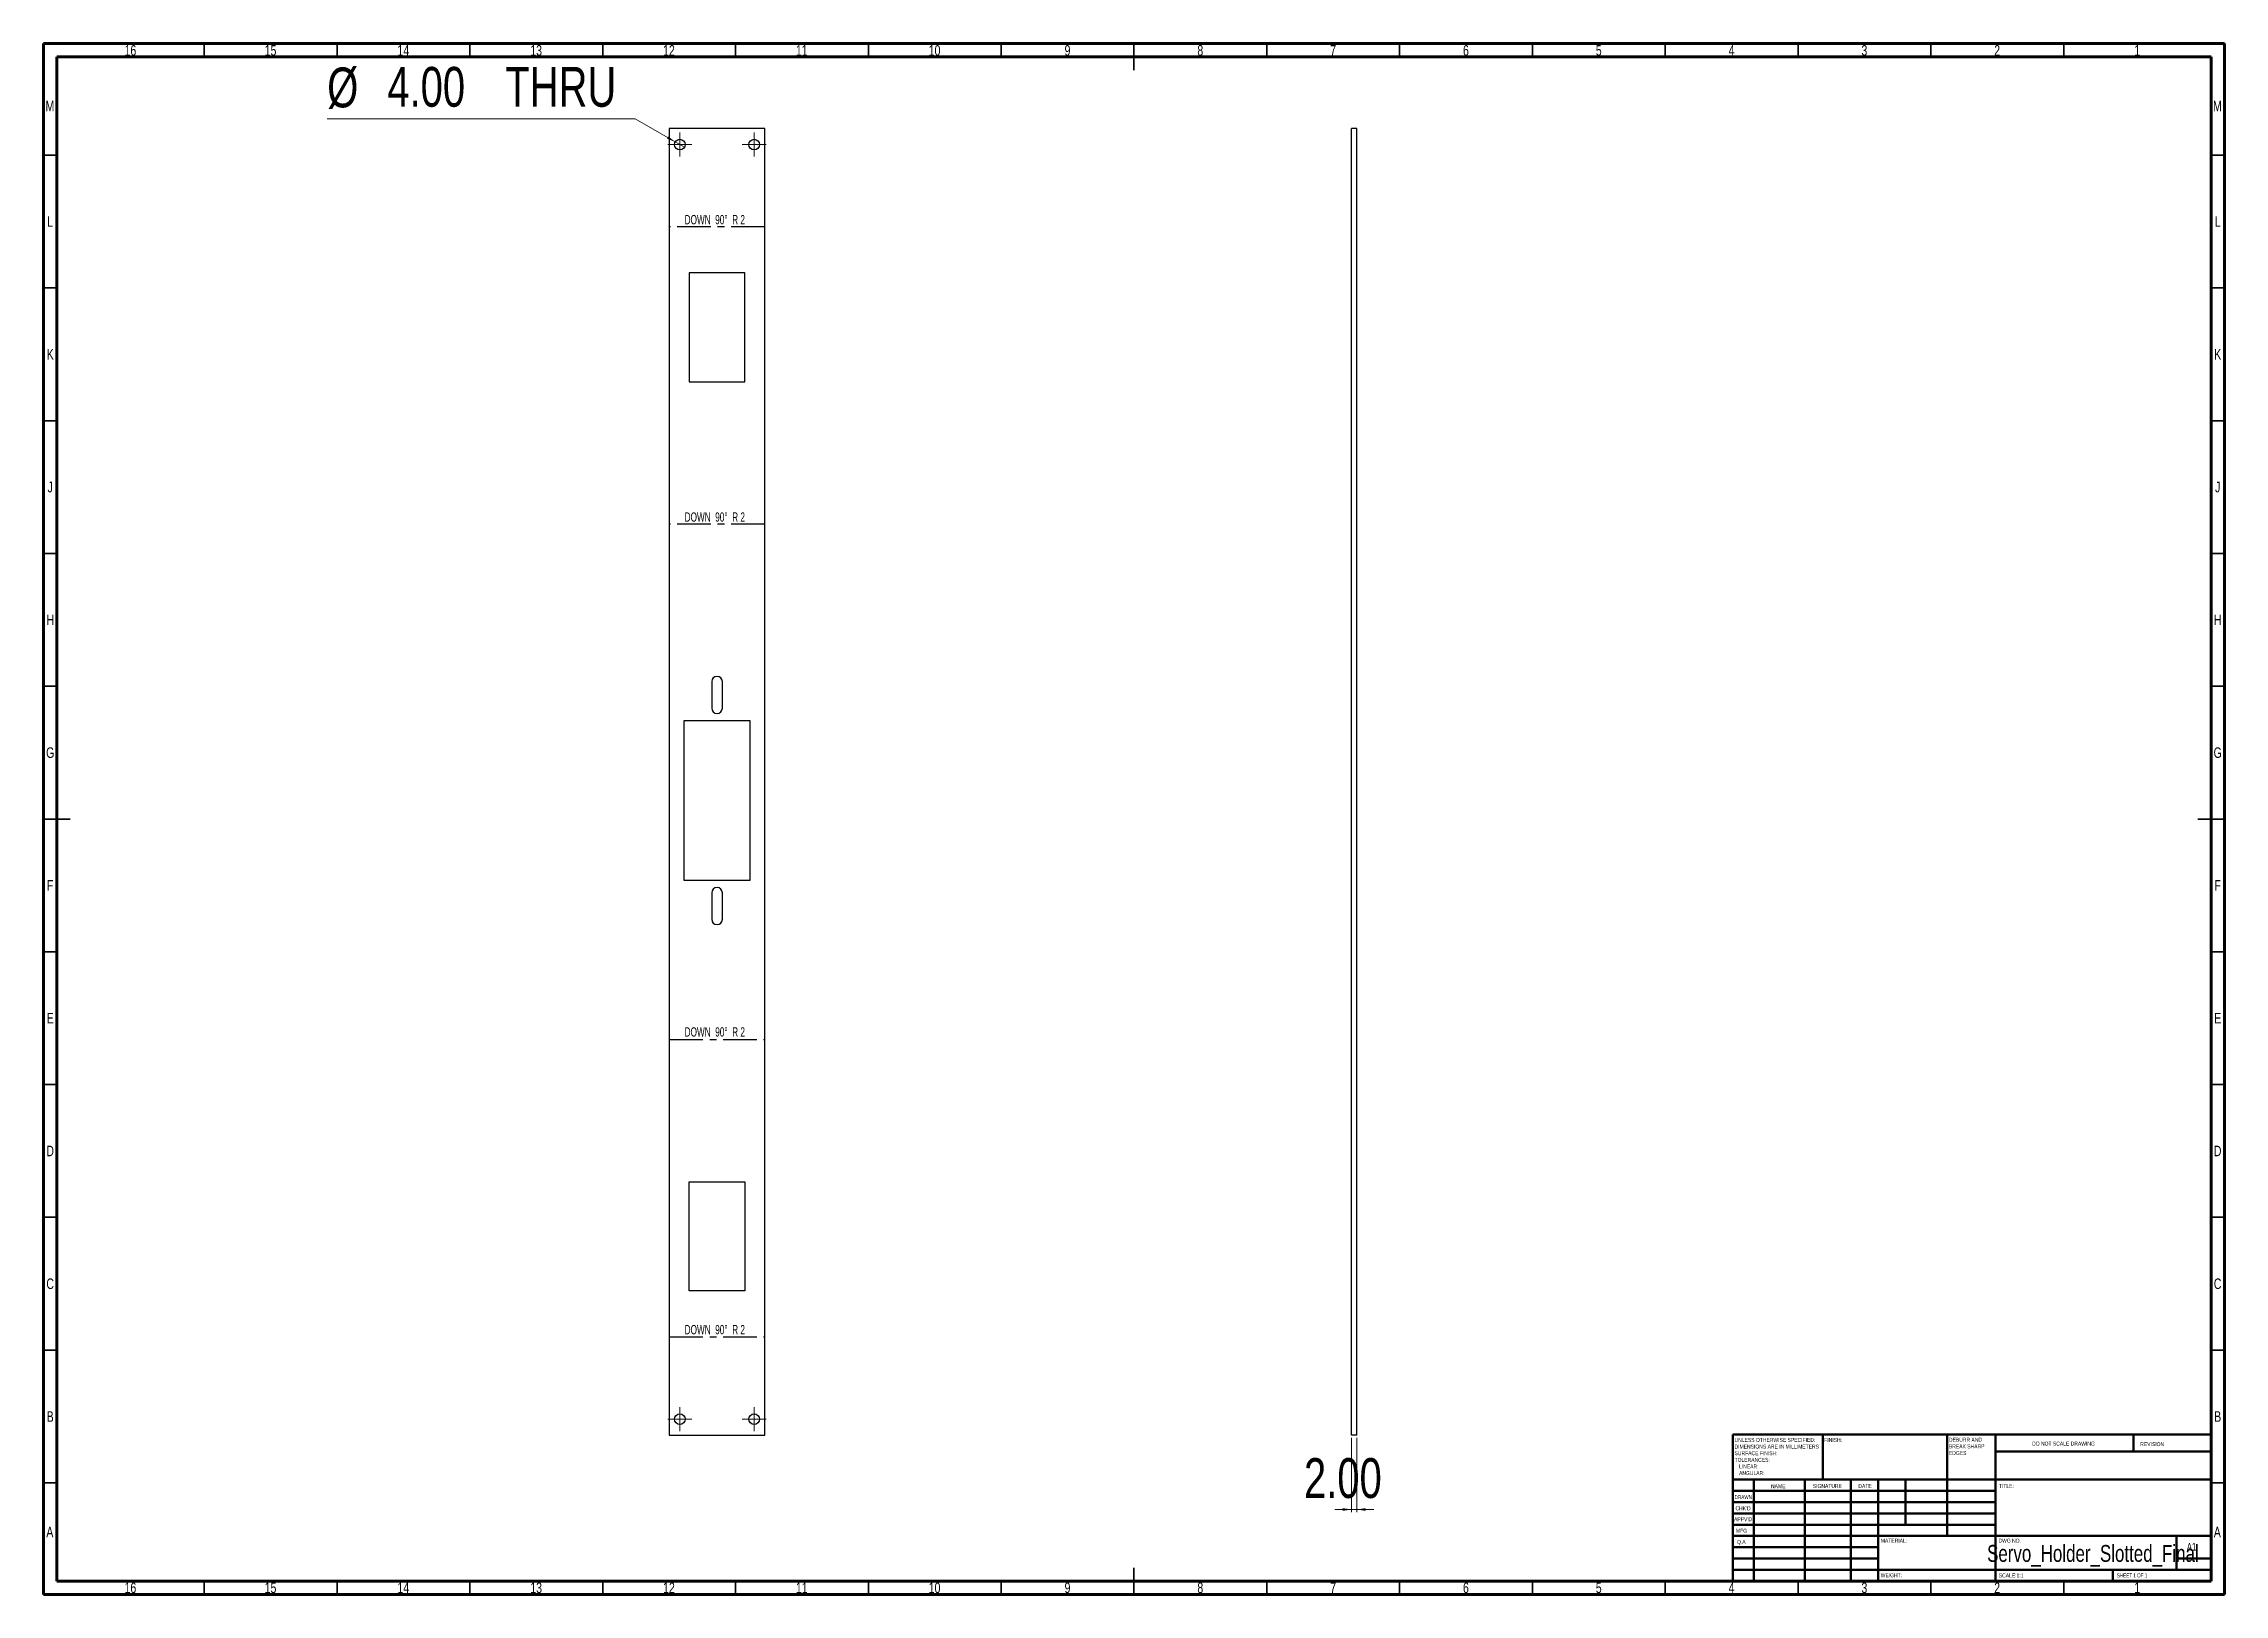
# Model space of a CAD drawing. Header units: millimetres. Extents: x 15 to 836, y 5 to 589.
import ezdxf

# ---------------------------------------------------------------- set-up
doc = ezdxf.new("R2010")
doc.units = ezdxf.units.MM
doc.linetypes.add('CENTERX2', pattern=[20.32, 12.7, -2.54, 2.54, -2.54])
doc.styles.add('SLDTEXTSTYLE0', font='TXT', dxfattribs={"width": 0.75})
doc.styles.add('SLDTEXTSTYLE1', font='TXT', dxfattribs={"width": 0.686449})
doc.styles.add('SLDTEXTSTYLE2', font='TXT', dxfattribs={"width": 0.6875})
doc.styles.add('SLDTEXTSTYLE3', font='TXT', dxfattribs={"width": 0.660714})
doc.dimstyles.new('SLDDIMSTYLE0', dxfattribs={"dimtxt": 15, "dimasz": 3.302, "dimexe": 0, "dimexo": 0.0625, "dimgap": 3.75, "dimtad": 0, "dimtih": 1, "dimtoh": 1, "dimrnd": 1e-09, "dimzin": 4, "dimdsep": 46, "dimtxsty": 'SLDTEXTSTYLE0', "dimblk1": 'NONE', "dimsah": 1, "dimcen": 0, "dimadec": 0, "dimazin": 1, "dimtfac": 1, "dimtmove": 0, "dimatfit": 3, "dimldrblk": 'NONE', "dimfxl": 0, "dimfrac": 2, "dimtolj": 1, "dimtzin": 12, "dimarcsym": 0})
doc.dimstyles.new('SLDDIMSTYLE1', dxfattribs={"dimtxt": 15, "dimasz": 3.302, "dimexe": 0, "dimexo": 0.0625, "dimgap": 3.75, "dimtad": 1, "dimrnd": 1e-09, "dimzin": 4, "dimdsep": 46, "dimtxsty": 'SLDTEXTSTYLE0', "dimsah": 1, "dimcen": 0.09, "dimadec": 0, "dimazin": 1, "dimtfac": 1, "dimtmove": 0, "dimatfit": 0, "dimfxl": 0, "dimfrac": 2, "dimtolj": 1, "dimtzin": 12, "dimarcsym": 0})

# ---------------------------------------------------------------- blocks, each defined once
blk = doc.blocks.new('SW_NOTE_0')
at = {"color": 0, "linetype": 'Continuous', "lineweight": 0, "char_height": 1.5, "attachment_point": 1, "style": 'SLDTEXTSTYLE0'}
for s, insert in [('UNLESS OTHERWISE SPECIFIED:', (0, 1.93)), ('TOLERANCES:', (0, -5.57)), ('SURFACE FINISH:', (0, -3.07)), ('DIMENSIONS ARE IN MILLIMETERS', (0, -0.57)), ('LINEAR:', (1.69, -8.07)), ('ANGULAR:', (1.69, -10.57))]:
    blk.add_mtext(s, dxfattribs=dict(at, insert=insert))
blk = doc.blocks.new('SW_NOTE_0_1')
at = {"color": 0, "linetype": 'Continuous', "lineweight": 0, "char_height": 1.5, "attachment_point": 1, "style": 'SLDTEXTSTYLE0'}
for s, insert in [('DEBURR AND', (0, 1.93)), ('BREAK SHARP', (0, -0.57)), ('EDGES', (0, -3.07))]:
    blk.add_mtext(s, dxfattribs=dict(at, insert=insert))
blk = doc.blocks.new('_D')
at = {"color": 7, "linetype": 'Continuous', "lineweight": 0}
for p, q in [((237.75, 560.65), (121.77, 560.65)), ((252.79, 551.97), (237.75, 560.65)), ((256.25, 549.97), (252.79, 551.97))]:
    blk.add_line(p, q, dxfattribs=at)
at = {"color": 7, "linetype": 'Continuous', "lineweight": 18}
blk.add_solid([(252.79, 551.97), (250.18, 554.06), (249.67, 553.18)], dxfattribs=at)
at = {"color": 7, "linetype": 'Continuous', "lineweight": 18, "char_height": 15, "attachment_point": 1, "style": 'SLDTEXTSTYLE0'}
for s, insert in [('%%c', (121.77, 579.99)), ('4.00', (144.4, 580.22)), ('THRU', (188.81, 580.22))]:
    blk.add_mtext(s, dxfattribs=dict(at, insert=insert))
blk = doc.blocks.new('_None')
blk = doc.blocks.new('SW_CENTERMARKSYMBOL_0')
at = {"color": 0, "linetype": 'Continuous', "lineweight": 18}
for p, q in [((-2.5, 0), (-4.5, 0)), ((0, 0), (-2.5, 0)), ((0, 2.5), (0, 4.5)), ((0, 0), (0, 2.5)), ((0, 0), (0, -2.5)), ((0, 0), (2.5, 0)), ((2.5, 0), (4.5, 0)), ((0, -2.5), (0, -4.5))]:
    blk.add_line(p, q, dxfattribs=at)
blk = doc.blocks.new('SW_CENTERMARKSYMBOL_1')
at = {"color": 0, "linetype": 'Continuous', "lineweight": 18}
for p, q in [((-2.5, 0), (-4.5, 0)), ((0, 0), (-2.5, 0)), ((0, 2.5), (0, 4.5)), ((0, 0), (0, 2.5)), ((0, 0), (0, -2.5)), ((0, 0), (2.5, 0)), ((2.5, 0), (4.5, 0)), ((0, -2.5), (0, -4.5))]:
    blk.add_line(p, q, dxfattribs=at)
blk = doc.blocks.new('SW_CENTERMARKSYMBOL_2')
at = {"color": 0, "linetype": 'Continuous', "lineweight": 18}
for p, q in [((-2.5, 0), (-4.5, 0)), ((0, 0), (-2.5, 0)), ((0, 2.5), (0, 4.5)), ((0, 0), (0, 2.5)), ((0, 0), (0, -2.5)), ((0, 0), (2.5, 0)), ((2.5, 0), (4.5, 0)), ((0, -2.5), (0, -4.5))]:
    blk.add_line(p, q, dxfattribs=at)
blk = doc.blocks.new('SW_CENTERMARKSYMBOL_3')
at = {"color": 0, "linetype": 'Continuous', "lineweight": 18}
for p, q in [((-2.5, 0), (-4.5, 0)), ((0, 0), (-2.5, 0)), ((0, 2.5), (0, 4.5)), ((0, 0), (0, 2.5)), ((0, 0), (0, -2.5)), ((0, 0), (2.5, 0)), ((2.5, 0), (4.5, 0)), ((0, -2.5), (0, -4.5))]:
    blk.add_line(p, q, dxfattribs=at)
blk = doc.blocks.new('_D_1')
at = {"color": 7, "linetype": 'Continuous', "lineweight": 0}
for p, q in [((507.42, 63.97), (507.42, 35.97)), ((509.42, 63.97), (509.42, 35.97)), ((507.42, 36.97), (501.07, 36.97)), ((507.42, 36.97), (509.42, 36.97)), ((509.42, 36.97), (515.77, 36.97))]:
    blk.add_line(p, q, dxfattribs=at)
at = {"color": 7, "linetype": 'Continuous', "lineweight": 18}
for points in [[(507.42, 36.97), (504.12, 37.48), (504.12, 36.46)], [(509.42, 36.97), (512.72, 36.46), (512.72, 37.48)]]:
    blk.add_solid(points, dxfattribs=at)
at = {"color": 7, "linetype": 'Continuous', "lineweight": 18, "insert": (489.5, 56.31), "char_height": 15, "attachment_point": 1, "style": 'SLDTEXTSTYLE0'}
blk.add_mtext('2.00', dxfattribs=at)

msp = doc.modelspace()

# ---------------------------------------------------------------- linework, layer by layer
at = {"color": 7, "linetype": 'Continuous', "lineweight": 70}
for p, q in [((15, 5), (15, 589)), ((15, 589), (836, 589)), ((20, 10), (20, 584)), ((20, 584), (831, 584)), ((831, 584), (831, 10)), ((836, 589), (836, 5)), ((831, 10), (20, 10)), ((836, 5), (15, 5))]:
    msp.add_line(p, q, dxfattribs=at)
at = {"color": 7, "linetype": 'Continuous', "lineweight": 35}
for p, q in [((75.5, 584), (75.5, 589)), ((125.5, 584), (125.5, 589)), ((175.5, 584), (175.5, 589)), ((225.5, 584), (225.5, 589)), ((275.5, 584), (275.5, 589)), ((325.5, 584), (325.5, 589)), ((375.5, 584), (375.5, 589)), ((425.5, 589), (425.5, 579)), ((425.5, 584), (425.5, 589)), ((475.5, 584), (475.5, 589)), ((525.5, 584), (525.5, 589)), ((575.5, 584), (575.5, 589)), ((625.5, 584), (625.5, 589)), ((675.5, 584), (675.5, 589)), ((725.5, 584), (725.5, 589)), ((775.5, 584), (775.5, 589)), ((20, 547), (15, 547)), ((831, 547), (836, 547)), ((20, 497), (15, 497)), ((831, 497), (836, 497)), ((20, 447), (15, 447)), ((831, 447), (836, 447)), ((20, 397), (15, 397)), ((831, 397), (836, 397)), ((20, 347), (15, 347)), ((831, 347), (836, 347)), ((15, 297), (25, 297)), ((20, 297), (15, 297)), ((836, 297), (826, 297)), ((831, 297), (836, 297)), ((20, 247), (15, 247)), ((831, 247), (836, 247)), ((20, 197), (15, 197)), ((831, 197), (836, 197)), ((20, 147), (15, 147)), ((831, 147), (836, 147)), ((20, 97), (15, 97)), ((831, 97), (836, 97)), ((20, 47), (15, 47)), ((831, 47), (836, 47)), ((75.5, 10), (75.5, 5)), ((125.5, 10), (125.5, 5)), ((175.5, 10), (175.5, 5)), ((225.5, 10), (225.5, 5)), ((275.5, 10), (275.5, 5)), ((325.5, 10), (325.5, 5)), ((375.5, 10), (375.5, 5)), ((425.5, 5), (425.5, 15)), ((425.5, 10), (425.5, 5)), ((475.5, 10), (475.5, 5)), ((525.5, 10), (525.5, 5)), ((575.5, 10), (575.5, 5)), ((625.5, 10), (625.5, 5)), ((675.5, 10), (675.5, 5)), ((725.5, 10), (725.5, 5)), ((775.5, 10), (775.5, 5))]:
    msp.add_line(p, q, dxfattribs=at)
at = {"color": 7, "linetype": 'Continuous', "lineweight": 25}
for p, q in [((250.519, 556.971), (250.519, 64.971)), ((286.519, 556.971), (250.519, 556.971)), ((286.519, 64.971), (286.519, 556.971)), ((507.417, 64.971), (507.417, 556.971)), ((509.417, 556.971), (507.417, 556.971)), ((509.417, 64.971), (509.417, 556.971)), ((279.019, 502.615), (258.019, 502.615)), ((258.019, 502.615), (258.019, 461.615)), ((279.019, 461.615), (279.019, 502.615)), ((258.019, 461.615), (279.019, 461.615)), ((266.519, 348.721), (266.519, 338.721)), ((270.519, 338.721), (270.519, 348.721)), ((281.019, 333.971), (256.019, 333.971)), ((256.019, 333.971), (256.019, 273.971)), ((281.019, 273.971), (281.019, 333.971)), ((256.019, 273.971), (281.019, 273.971)), ((266.519, 269.221), (266.519, 259.221)), ((270.519, 259.221), (270.519, 269.221)), ((258.019, 160.328), (279.019, 160.328)), ((258.019, 119.328), (258.019, 160.328)), ((279.019, 160.328), (279.019, 119.328)), ((279.019, 119.328), (258.019, 119.328)), ((250.519, 64.971), (286.519, 64.971)), ((509.417, 64.971), (507.417, 64.971))]:
    msp.add_line(p, q, dxfattribs=at)
at = {"color": 7, "linetype": 'CENTERX2'}
for p, q in [((286.519, 519.971), (250.519, 519.971)), ((286.519, 407.971), (250.519, 407.971)), ((250.519, 213.971), (286.519, 213.971)), ((250.519, 101.971), (286.519, 101.971))]:
    msp.add_line(p, q, dxfattribs=at)
at = {"color": 7, "linetype": 'Continuous', "lineweight": 50}
for p, q in [((651, 65.25), (831, 65.25)), ((651, 65.25), (651, 10)), ((684.8, 48.25), (684.8, 65.25)), ((731.6, 65.25), (731.6, 27)), ((749.8, 65.25), (749.8, 10)), ((831, 58.875), (749.8, 58.875)), ((801.8, 58.875), (801.8, 65.25)), ((831, 48.25), (651, 48.25)), ((749.8, 44), (651, 44)), ((658.8, 48.25), (658.8, 10)), ((677.991, 48.25), (677.991, 10)), ((695.399, 48.25), (695.399, 10)), ((705.6, 10), (705.6, 48.25)), ((716, 31.25), (716, 48.25)), ((749.8, 39.75), (651, 39.75)), ((749.8, 35.5), (651, 35.5)), ((749.8, 31.25), (651, 31.25)), ((705.6, 27), (651, 27)), ((705.6, 27), (831, 27)), ((818, 14.25), (818, 27)), ((705.6, 22.75), (651, 22.75)), ((705.6, 18.5), (651, 18.5)), ((831, 18.5), (818, 18.5)), ((651, 14.25), (831, 14.25)), ((794, 10), (794, 14.25))]:
    msp.add_line(p, q, dxfattribs=at)
at = {"color": 7, "linetype": 'Continuous', "lineweight": 25}
for centre in [(254.519, 550.971), (282.519, 550.971), (254.519, 70.971), (282.519, 70.971)]:
    msp.add_circle(centre, 2, dxfattribs=at)
for centre, start, end in [((268.519, 348.721), 0, 180), ((268.519, 338.721), 180, 0), ((268.519, 269.221), 0, 180), ((268.519, 259.221), 180, 360)]:
    msp.add_arc(centre, 2, start, end, dxfattribs=at)

# ---------------------------------------------------------------- block references
at = {"color": 7, "linetype": 'Continuous', "lineweight": 0}
for name, p in [('SW_CENTERMARKSYMBOL_1', (254.519, 550.971)), ('SW_CENTERMARKSYMBOL_0', (282.519, 550.971)), ('SW_CENTERMARKSYMBOL_2', (254.519, 70.971)), ('SW_CENTERMARKSYMBOL_3', (282.519, 70.971)), ('SW_NOTE_0', (651.594, 61.987)), ('SW_NOTE_0_1', (732.309, 62.069))]:
    msp.add_blockref(name, p, dxfattribs=at)

# ---------------------------------------------------------------- texts
for s, insert, char_height, attachment_point, style in [('16', (47.67, 588.418), 3.9687, 2, 'SLDTEXTSTYLE0'), ('15', (100.42, 588.418), 3.9687, 2, 'SLDTEXTSTYLE0'), ('14', (150.42, 588.418), 3.9687, 2, 'SLDTEXTSTYLE0'), ('13', (200.42, 588.418), 3.9687, 2, 'SLDTEXTSTYLE0'), ('12', (250.42, 588.418), 3.9687, 2, 'SLDTEXTSTYLE0'), ('11', (300.42, 588.418), 3.9687, 2, 'SLDTEXTSTYLE0'), ('10', (350.42, 588.418), 3.9687, 2, 'SLDTEXTSTYLE0'), ('9', (400.46, 588.418), 3.969, 2, 'SLDTEXTSTYLE0'), ('8', (450.46, 588.418), 3.969, 2, 'SLDTEXTSTYLE0'), ('7', (500.46, 588.418), 3.969, 2, 'SLDTEXTSTYLE0'), ('6', (550.46, 588.418), 3.969, 2, 'SLDTEXTSTYLE0'), ('5', (600.46, 588.418), 3.969, 2, 'SLDTEXTSTYLE0'), ('4', (650.46, 588.418), 3.969, 2, 'SLDTEXTSTYLE0'), ('3', (700.46, 588.418), 3.969, 2, 'SLDTEXTSTYLE0'), ('2', (750.46, 588.418), 3.969, 2, 'SLDTEXTSTYLE0'), ('1', (803.21, 588.418), 3.969, 2, 'SLDTEXTSTYLE0'), ('M', (17.362, 567.474), 3.969, 2, 'SLDTEXTSTYLE0'), ('M', (833.362, 567.474), 3.969, 2, 'SLDTEXTSTYLE0'), ('L', (17.455, 523.974), 3.969, 2, 'SLDTEXTSTYLE0'), ('DOWN  90°  R 2', (267.689, 524.457), 3.5, 2, 'SLDTEXTSTYLE3'), ('L', (833.455, 523.974), 3.969, 2, 'SLDTEXTSTYLE0'), ('K', (17.489, 473.974), 3.969, 2, 'SLDTEXTSTYLE0'), ('K', (833.489, 473.974), 3.969, 2, 'SLDTEXTSTYLE0'), ('J', (17.465, 423.974), 3.969, 2, 'SLDTEXTSTYLE0'), ('J', (833.465, 423.974), 3.969, 2, 'SLDTEXTSTYLE0'), ('DOWN  90°  R 2', (267.689, 412.457), 3.5, 2, 'SLDTEXTSTYLE3'), ('H', (17.49, 373.974), 3.969, 2, 'SLDTEXTSTYLE0'), ('H', (833.49, 373.974), 3.969, 2, 'SLDTEXTSTYLE0'), ('G', (17.487, 323.974), 3.969, 2, 'SLDTEXTSTYLE0'), ('G', (833.487, 323.974), 3.969, 2, 'SLDTEXTSTYLE0'), ('F', (17.458, 273.974), 3.969, 2, 'SLDTEXTSTYLE0'), ('F', (833.458, 273.974), 3.969, 2, 'SLDTEXTSTYLE0'), ('E', (17.508, 223.974), 3.969, 2, 'SLDTEXTSTYLE0'), ('E', (833.508, 223.974), 3.969, 2, 'SLDTEXTSTYLE0'), ('DOWN  90°  R 2', (267.689, 218.569), 3.5, 2, 'SLDTEXTSTYLE3'), ('D', (17.453, 173.974), 3.969, 2, 'SLDTEXTSTYLE0'), ('D', (833.453, 173.974), 3.969, 2, 'SLDTEXTSTYLE0'), ('C', (17.459, 123.974), 3.969, 2, 'SLDTEXTSTYLE0'), ('C', (833.459, 123.974), 3.969, 2, 'SLDTEXTSTYLE0'), ('DOWN  90°  R 2', (267.689, 106.457), 3.5, 2, 'SLDTEXTSTYLE3'), ('B', (17.471, 73.974), 3.969, 2, 'SLDTEXTSTYLE0'), ('B', (833.471, 73.974), 3.969, 2, 'SLDTEXTSTYLE0'), ('FINISH:', (685.371, 63.919), 1.5, 1, 'SLDTEXTSTYLE0'), ('DO NOT SCALE DRAWING', (763.615, 62.533), 1.5, 1, 'SLDTEXTSTYLE0'), ('REVISION', (804.328, 62.335), 1.5, 1, 'SLDTEXTSTYLE0'), ('DRAWN', (651.643, 42.385), 1.5, 1, 'SLDTEXTSTYLE1'), ('NAME', (665.322, 46.501), 1.5, 1, 'SLDTEXTSTYLE0'), ('SIGNATURE', (681.034, 46.562), 1.5, 1, 'SLDTEXTSTYLE0'), ('DATE', (698.215, 46.576), 1.5, 1, 'SLDTEXTSTYLE0'), ('TITLE:', (751.09, 46.576), 1.5, 1, 'SLDTEXTSTYLE0'), ("APPV'D", (651.402, 34.066), 1.5, 1, 'SLDTEXTSTYLE0'), ("CHK'D", (651.939, 38.162), 1.5, 1, 'SLDTEXTSTYLE0'), ('A', (17.34, 30.474), 3.969, 2, 'SLDTEXTSTYLE0'), ('MFG', (652.124, 29.716), 1.5, 1, 'SLDTEXTSTYLE0'), ('Q.A', (652.509, 25.505), 1.5, 1, 'SLDTEXTSTYLE0'), ('MATERIAL:', (706.646, 25.986), 1.5, 1, 'SLDTEXTSTYLE0'), ('DWG NO.', (750.953, 25.986), 1.5, 1, 'SLDTEXTSTYLE0'), ('A', (833.34, 30.474), 3.969, 2, 'SLDTEXTSTYLE0'), ('Servo_Holder_Slotted_Final', (786.499, 23.607), 6.35, 2, 'SLDTEXTSTYLE0'), ('A1', (821.871, 24.406), 2.9104, 1, 'SLDTEXTSTYLE0'), ('16', (47.67, 9.474), 3.9687, 2, 'SLDTEXTSTYLE0'), ('15', (100.42, 9.474), 3.9687, 2, 'SLDTEXTSTYLE0'), ('14', (150.42, 9.474), 3.9687, 2, 'SLDTEXTSTYLE0'), ('13', (200.42, 9.474), 3.9687, 2, 'SLDTEXTSTYLE0'), ('12', (250.42, 9.474), 3.9687, 2, 'SLDTEXTSTYLE0'), ('11', (300.42, 9.474), 3.9687, 2, 'SLDTEXTSTYLE0'), ('10', (350.42, 9.474), 3.9687, 2, 'SLDTEXTSTYLE0'), ('9', (400.46, 9.474), 3.969, 2, 'SLDTEXTSTYLE0'), ('8', (450.46, 9.474), 3.969, 2, 'SLDTEXTSTYLE0'), ('7', (500.46, 9.474), 3.969, 2, 'SLDTEXTSTYLE0'), ('6', (550.46, 9.474), 3.969, 2, 'SLDTEXTSTYLE0'), ('5', (600.46, 9.474), 3.969, 2, 'SLDTEXTSTYLE0'), ('4', (650.46, 9.474), 3.969, 2, 'SLDTEXTSTYLE0'), ('3', (700.46, 9.474), 3.969, 2, 'SLDTEXTSTYLE0'), ('WEIGHT:', (706.618, 12.949), 1.4986, 1, 'SLDTEXTSTYLE0'), ('2', (750.46, 9.474), 3.969, 2, 'SLDTEXTSTYLE0'), ('SCALE:1:1', (751.074, 12.9), 1.5, 1, 'SLDTEXTSTYLE0'), ('SHEET 1 OF 1', (795.478, 12.9), 1.5, 1, 'SLDTEXTSTYLE2'), ('1', (803.21, 9.474), 3.969, 2, 'SLDTEXTSTYLE0')]:
    msp.add_mtext(s, dxfattribs=dict(at, insert=insert, char_height=char_height, attachment_point=attachment_point, style=style))

# ---------------------------------------------------------------- dimensions: what is measured, and where the dimension line sits
at = {"color": 7, "linetype": 'Continuous', "lineweight": 18}
dim = msp.add_diameter_dim_2p(p1=(256.251, 549.971), p2=(252.787, 551.971), text='<> THRU', dimstyle='SLDDIMSTYLE0', dxfattribs=at)
dim.commit()
dim.dimension.update_dxf_attribs({"geometry": '_D', "text_midpoint": (178.971, 572.671), "dimtype": 163})
dim = msp.add_linear_dim(base=(509.417, 36.971), p1=(507.417, 64.971), p2=(509.417, 64.971), dimstyle='SLDDIMSTYLE1', dxfattribs=at)
dim.commit()
dim.dimension.update_dxf_attribs({"geometry": '_D_1', "text_midpoint": (508.9, 36.971), "dimtype": 160})

doc.saveas('drawing.dxf')
